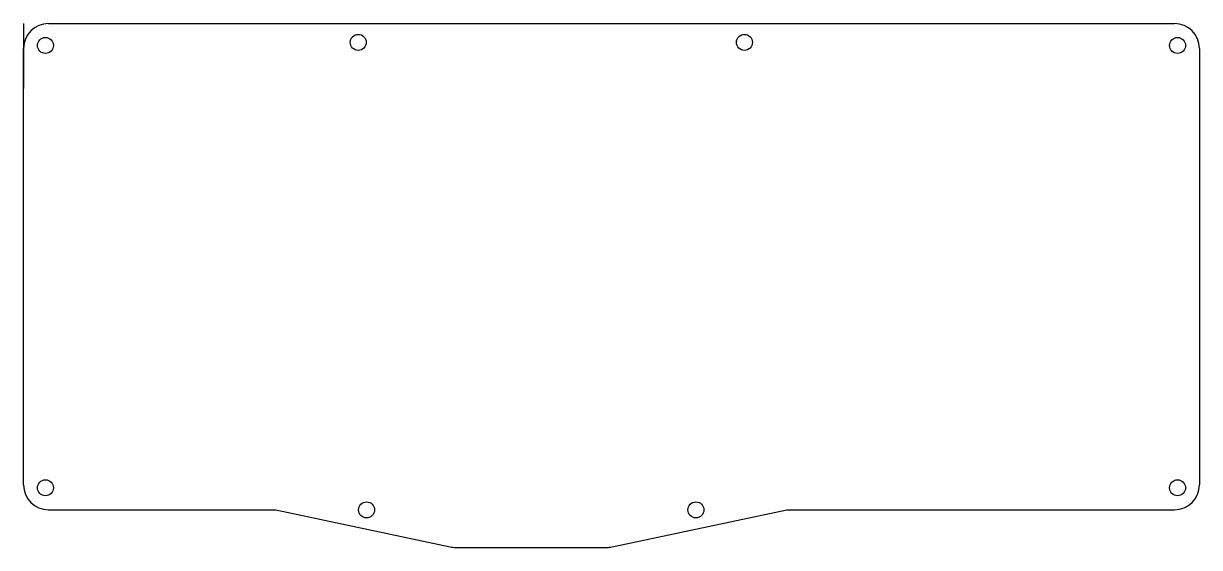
# Model space of a CAD drawing. Header units: millimetres. Extents: x -586 to -211, y -82 to 85.
import ezdxf

# ---------------------------------------------------------------- set-up
doc = ezdxf.new("R2010")
doc.units = ezdxf.units.MM
doc.layers.get('0').update_dxf_attribs({"linetype": 'CONTINUOUS'})

msp = doc.modelspace()

# ---------------------------------------------------------------- linework, layer by layer
for p, q in [((-586.44, 85.43), (-586.44, 64.7)), ((-586.44, 85.43), (-586.44, 64.7)), ((-578.44, 85.43), (-219.44, 85.43)), ((-578.44, 85.43), (-219.44, 85.43)), ((-586.44, -61.57), (-586.44, 77.43)), ((-586.44, -61.57), (-586.44, 77.43)), ((-211.44, 77.43), (-211.44, -61.57)), ((-211.44, 77.43), (-211.44, -61.57)), ((-578.44, -69.57), (-506.02, -69.57)), ((-506.02, -69.57), (-450.35, -81.41)), ((-506.02, -69.57), (-450.35, -81.41)), ((-398.7, -81.41), (-343.02, -69.57)), ((-398.7, -81.41), (-343.02, -69.57)), ((-343.02, -69.57), (-219.44, -69.57)), ((-448.68, -81.58), (-400.36, -81.58)), ((-448.68, -81.58), (-400.36, -81.58))]:
    msp.add_line(p, q)
for centre in [(-579.44, 78.43), (-579.44, 78.43), (-479.7, 79.43), (-479.7, 79.43), (-356.54, 79.43), (-356.54, 79.43), (-218.44, 78.43), (-218.44, 78.43), (-579.44, -62.57), (-579.44, -62.57), (-218.44, -62.57), (-218.44, -62.57), (-477.04, -69.6), (-477.04, -69.6), (-372.01, -69.6), (-372.01, -69.6)]:
    msp.add_circle(centre, 2.55)
for centre, start, end in [((-578.44, 77.43), 90, 180), ((-578.44, 77.43), 90, 180), ((-219.44, 77.43), 0, 90), ((-219.44, 77.43), 0, 90), ((-578.44, -61.57), 180, 270), ((-578.44, -61.57), 180, 270), ((-219.44, -61.57), 270, 360), ((-219.44, -61.57), 270, 360), ((-448.68, -73.58), 258, 270), ((-448.68, -73.58), 258, 270), ((-400.36, -73.58), 270, 282), ((-400.36, -73.58), 270, 282)]:
    msp.add_arc(centre, 8, start, end)

doc.saveas('drawing.dxf')
